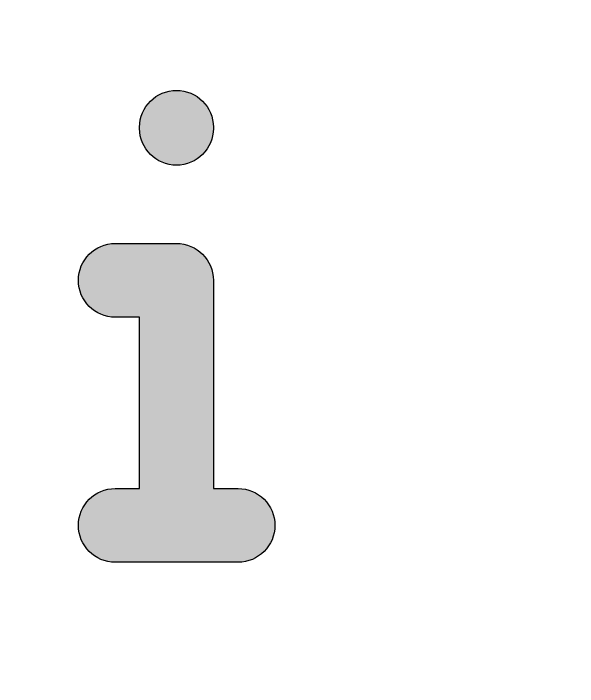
# Model space of a CAD drawing. Extents: x 2 to 177, y -204 to -3.
# Drawn here: x 98.93 to 105.21, y -112.82 to -105.32 of the extents above; entities that cross this region are included whole.
import ezdxf

# ---------------------------------------------------------------- set-up
doc = ezdxf.new("R2010")
doc.units = 0
doc.header["$MEASUREMENT"] = 0
doc.layers.add('LAYER_1', color=7, linetype='CONTINUOUS')

# ---------------------------------------------------------------- blocks, each defined once
blk = doc.blocks.new('BLOCK_4')
at = {"layer": 'LAYER_1'}
h = blk.add_hatch(color=7, dxfattribs=at)
h.dxf.hatch_style = 2
edge = h.paths.add_edge_path()
edge.add_spline(control_points=[(101.1547, -106.5954), (101.1547, -106.5954), (101.1547, -106.5831), (101.1547, -106.5831), (101.1547, -106.3561), (100.9707, -106.1721), (100.7438, -106.1721), (100.5168, -106.1721), (100.3328, -106.3561), (100.3328, -106.5831), (100.3328, -106.5831), (100.3328, -106.5954), (100.3328, -106.5954), (100.3328, -106.8224), (100.5168, -107.0064), (100.7438, -107.0064), (100.9707, -107.0064), (101.1547, -106.8224), (101.1547, -106.5954)], knot_values=[0, 0, 0, 0, 1, 1, 1, 2, 2, 2, 3, 3, 3, 4, 4, 4, 5, 5, 5, 6, 6, 6, 6], degree=3, periodic=1)
h = blk.add_hatch(color=7, dxfattribs=at)
h.dxf.hatch_style = 2
edge = h.paths.add_edge_path()
edge.add_spline(control_points=[(101.4294, -110.6083), (101.4294, -110.6083), (101.1547, -110.6083), (101.1547, -110.6083), (101.1547, -110.6083), (101.1547, -108.289), (101.1547, -108.289), (101.1547, -108.062), (100.9707, -107.878), (100.7438, -107.878), (100.7438, -107.878), (100.0622, -107.878), (100.0622, -107.878), (99.8353, -107.878), (99.6513, -108.062), (99.6513, -108.289), (99.6513, -108.516), (99.8353, -108.7), (100.0622, -108.7), (100.0622, -108.7), (100.3328, -108.7), (100.3328, -108.7), (100.3328, -108.7), (100.3328, -110.6083), (100.3328, -110.6083), (100.3328, -110.6083), (100.0622, -110.6083), (100.0622, -110.6083), (99.8353, -110.6083), (99.6513, -110.7923), (99.6513, -111.0193), (99.6513, -111.2462), (99.8353, -111.4302), (100.0622, -111.4302), (100.0622, -111.4302), (100.7438, -111.4302), (100.7438, -111.4302), (100.7438, -111.4302), (101.4294, -111.4302), (101.4294, -111.4302), (101.6564, -111.4302), (101.8404, -111.2462), (101.8404, -111.0193), (101.8404, -110.7923), (101.6564, -110.6083), (101.4294, -110.6083)], knot_values=[0, 0, 0, 0, 1, 1, 1, 2, 2, 2, 3, 3, 3, 4, 4, 4, 5, 5, 5, 6, 6, 6, 7, 7, 7, 8, 8, 8, 9, 9, 9, 10, 10, 10, 11, 11, 11, 12, 12, 12, 13, 13, 13, 14, 14, 14, 15, 15, 15, 15], degree=3, periodic=1)
for points, knots in [([(101.1547, -106.5954), (101.1547, -106.5954), (101.1547, -106.5831), (101.1547, -106.5831), (101.1547, -106.3561), (100.9707, -106.1721), (100.7438, -106.1721), (100.5168, -106.1721), (100.3328, -106.3561), (100.3328, -106.5831), (100.3328, -106.5831), (100.3328, -106.5954), (100.3328, -106.5954), (100.3328, -106.8224), (100.5168, -107.0064), (100.7438, -107.0064), (100.9707, -107.0064), (101.1547, -106.8224), (101.1547, -106.5954)], [0, 0, 0, 0, 1, 1, 1, 2, 2, 2, 3, 3, 3, 4, 4, 4, 5, 5, 5, 6, 6, 6, 6]), ([(101.4294, -110.6083), (101.4294, -110.6083), (101.1547, -110.6083), (101.1547, -110.6083), (101.1547, -110.6083), (101.1547, -108.289), (101.1547, -108.289), (101.1547, -108.062), (100.9707, -107.878), (100.7438, -107.878), (100.7438, -107.878), (100.0622, -107.878), (100.0622, -107.878), (99.8353, -107.878), (99.6513, -108.062), (99.6513, -108.289), (99.6513, -108.516), (99.8353, -108.7), (100.0622, -108.7), (100.0622, -108.7), (100.3328, -108.7), (100.3328, -108.7), (100.3328, -108.7), (100.3328, -110.6083), (100.3328, -110.6083), (100.3328, -110.6083), (100.0622, -110.6083), (100.0622, -110.6083), (99.8353, -110.6083), (99.6513, -110.7923), (99.6513, -111.0193), (99.6513, -111.2462), (99.8353, -111.4302), (100.0622, -111.4302), (100.0622, -111.4302), (100.7438, -111.4302), (100.7438, -111.4302), (100.7438, -111.4302), (101.4294, -111.4302), (101.4294, -111.4302), (101.6564, -111.4302), (101.8404, -111.2462), (101.8404, -111.0193), (101.8404, -110.7923), (101.6564, -110.6083), (101.4294, -110.6083)], [0, 0, 0, 0, 1, 1, 1, 2, 2, 2, 3, 3, 3, 4, 4, 4, 5, 5, 5, 6, 6, 6, 7, 7, 7, 8, 8, 8, 9, 9, 9, 10, 10, 10, 11, 11, 11, 12, 12, 12, 13, 13, 13, 14, 14, 14, 15, 15, 15, 15])]:
    blk.add_open_spline(points, degree=3, knots=knots, dxfattribs=at)

msp = doc.modelspace()

# ---------------------------------------------------------------- linework, layer by layer
at = {"layer": 'LAYER_1', "color": 1}
msp.add_open_spline([(173.8227, -67.8153), (173.8227, -67.8153), (5.8227, -67.8153), (5.8227, -67.8153), (4.1659, -67.8153), (2.8227, -69.1584), (2.8227, -70.8153), (2.8227, -70.8153), (2.8227, -124.8153), (2.8227, -124.8153), (2.8227, -126.4721), (4.1659, -127.8153), (5.8227, -127.8153), (5.8227, -127.8153), (173.8227, -127.8153), (173.8227, -127.8153), (175.4796, -127.8153), (176.8227, -126.4721), (176.8227, -124.8153), (176.8227, -124.8153), (176.8227, -70.8153), (176.8227, -70.8153), (176.8227, -69.1584), (175.4796, -67.8153), (173.8227, -67.8153)], degree=3, knots=[0, 0, 0, 0, 1, 1, 1, 2, 2, 2, 3, 3, 3, 4, 4, 4, 5, 5, 5, 6, 6, 6, 7, 7, 7, 8, 8, 8, 8], dxfattribs=at)

# ---------------------------------------------------------------- block references
at = {"layer": 'LAYER_1'}
msp.add_blockref('BLOCK_4', (0, 0), dxfattribs=at)

doc.saveas('drawing.dxf')
